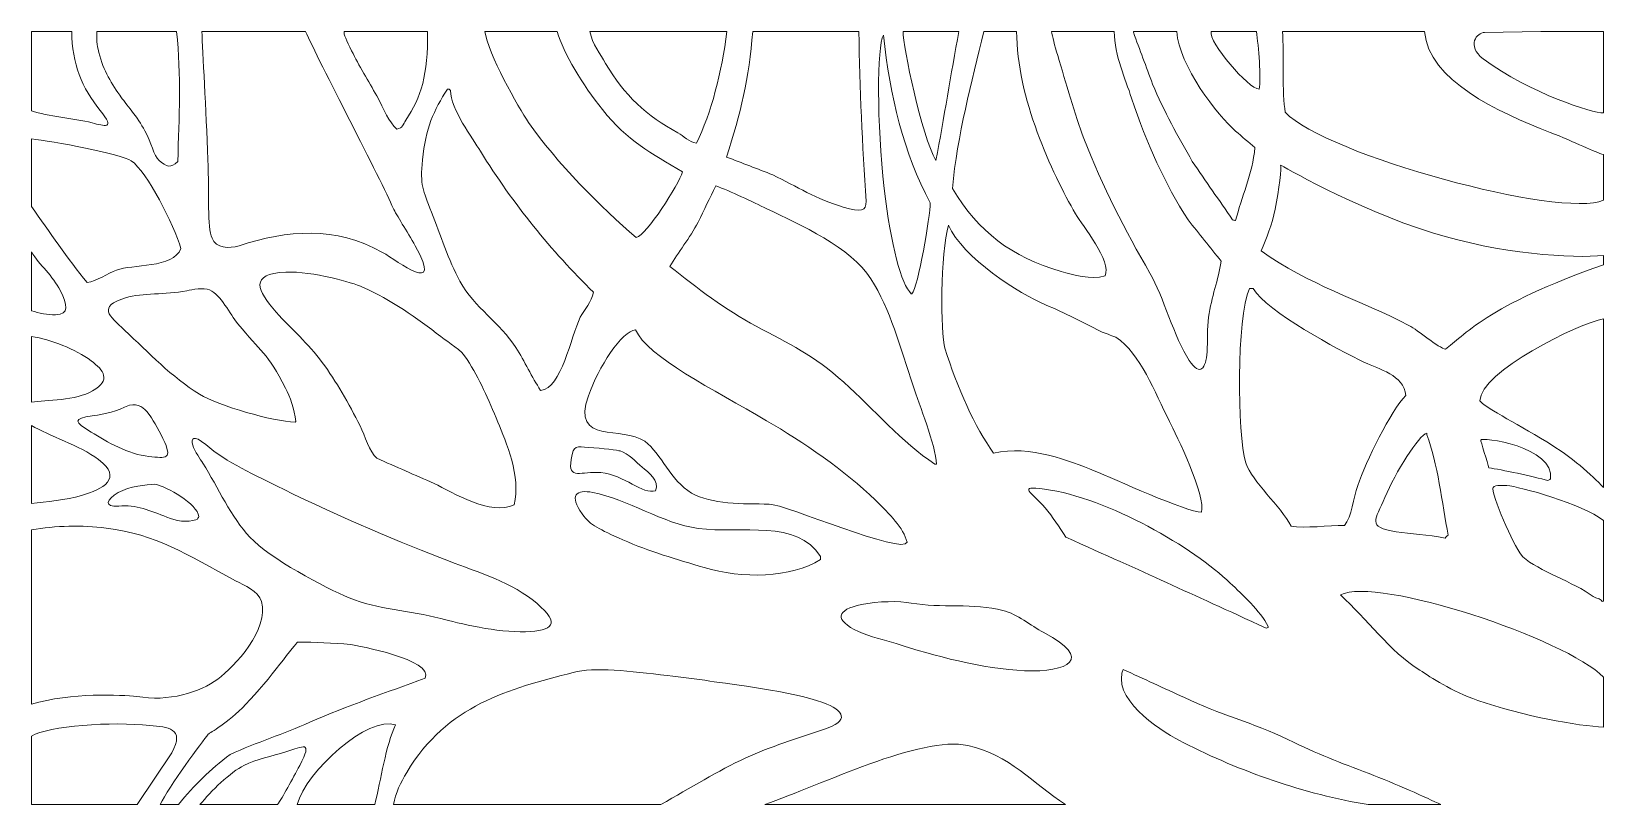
# Model space of a CAD drawing. Header units: millimetres. Extents: x -1200 to 1200, y -590 to 590.
import ezdxf

# ---------------------------------------------------------------- set-up
doc = ezdxf.new("R2010")
doc.units = ezdxf.units.MM
doc.header["$MEASUREMENT"] = 0
doc.layers.add('Layer 1', color=7, linetype='Continuous')

msp = doc.modelspace()

# ---------------------------------------------------------------- linework, layer by layer
at = {"layer": 'Layer 1', "color": 250, "lineweight": 20}
for points, knots in [([(-1200.05, 468.8743), (-1200.05, 468.8743), (-1200.05, 589.9734), (-1200.05, 589.9734), (-1200.05, 589.9734), (-1138.557, 589.9734), (-1138.557, 589.9734), (-1138.0294, 540.9102), (-1122.8627, 503.4742), (-1095.1375, 469.4781), (-1070.7123, 439.5293), (-1088.9961, 445.672), (-1107.352, 450.4243), (-1136.5209, 457.9782), (-1174.7982, 460.2562), (-1200.05, 468.8743)], [0, 0, 0, 0, 0.2, 0.2, 0.2, 0.4, 0.4, 0.4, 0.6, 0.6, 0.6, 0.8, 0.8, 0.8, 1, 1, 1, 1]), ([(-1100.063, 589.9734), (-1100.063, 589.9734), (-978.4247, 589.9734), (-978.4247, 589.9734), (-971.2943, 521.6787), (-974.3968, 460.4463), (-976.6828, 391.4267), (-987.6898, 380.9355), (-993.4344, 382.7654), (-1005.6176, 393.4505), (-1013.3144, 400.2129), (-1016.9307, 420.042), (-1026.8471, 438.3897), (-1038.0911, 459.1795), (-1055.7153, 478.9927), (-1065.3615, 492.6879), (-1079.7763, 513.153), (-1092.2176, 534.5899), (-1098.3526, 562.815), (-1100.5943, 573.1272), (-1100.5658, 582.9604), (-1100.063, 589.9734)], [0, 0, 0, 0, 0.142857143, 0.142857143, 0.142857143, 0.285714286, 0.285714286, 0.285714286, 0.428571429, 0.428571429, 0.428571429, 0.571428571, 0.571428571, 0.571428571, 0.714285714, 0.714285714, 0.714285714, 0.857142857, 0.857142857, 0.857142857, 1, 1, 1, 1]), ([(-939.6971, 589.9734), (-939.6971, 589.9734), (-781.8573, 589.9734), (-781.8573, 589.9734), (-762.4433, 547.5714), (-664.9268, 359.8123), (-647.8089, 320.4379), (-643.1501, 309.712), (-626.5139, 285.2415), (-614.0401, 262.5639), (-570.808, 183.9779), (-639.8668, 239.0268), (-664.3465, 252.8295), (-735.7865, 293.1066), (-809.6711, 286.9219), (-882.9857, 262.9738), (-897.883, 258.1029), (-918.6872, 259.208), (-924.3248, 274.2379), (-931.8685, 291.8102), (-928.6432, 340.1115), (-930.6055, 394.3764), (-933.3704, 470.8733), (-938.9628, 559.2035), (-939.6971, 589.9734)], [0, 0, 0, 0, 0.125, 0.125, 0.125, 0.25, 0.25, 0.25, 0.375, 0.375, 0.375, 0.5, 0.5, 0.5, 0.625, 0.625, 0.625, 0.75, 0.75, 0.75, 0.875, 0.875, 0.875, 1, 1, 1, 1]), ([(-722.8791, 589.9734), (-722.8791, 589.9734), (-595.3928, 589.9734), (-595.3928, 589.9734), (-594.4343, 523.8085), (-604.9789, 489.0246), (-628.514, 454.5371), (-633.1719, 447.724), (-632.7189, 442.3432), (-642.3041, 441.0159), (-654.407, 451.0342), (-661.5041, 471.1153), (-672.8718, 491.4927), (-685.3463, 513.8371), (-700.3728, 538.2952), (-711.2201, 560.2568), (-719.2719, 576.5424), (-723.5065, 585.3075), (-722.8791, 589.9734)], [0, 0, 0, 0, 0.166666667, 0.166666667, 0.166666667, 0.333333333, 0.333333333, 0.333333333, 0.5, 0.5, 0.5, 0.666666667, 0.666666667, 0.666666667, 0.833333333, 0.833333333, 0.833333333, 1, 1, 1, 1]), ([(-507.8693, 589.9734), (-507.8693, 589.9734), (-397.4658, 589.9734), (-397.4658, 589.9734), (-387.8289, 556.0155), (-358.5555, 508.7044), (-328.1098, 470.6115), (-289.6841, 422.5238), (-254.5748, 404.3146), (-205.9485, 375.6559), (-212.0834, 356.1243), (-261.3408, 278.9162), (-276.6752, 275.3665), (-329.6938, 320.6058), (-399.5387, 390.5884), (-441.1122, 451.1466), (-456.4153, 473.4279), (-503.6661, 557.1329), (-507.8693, 589.9734)], [0, 0, 0, 0, 0.166666667, 0.166666667, 0.166666667, 0.333333333, 0.333333333, 0.333333333, 0.5, 0.5, 0.5, 0.666666667, 0.666666667, 0.666666667, 0.833333333, 0.833333333, 0.833333333, 1, 1, 1, 1]), ([(-347.5026, 589.9734), (-347.5026, 589.9734), (-138.5778, 589.9734), (-138.5778, 589.9734), (-145.7755, 528.0472), (-162.4893, 465.0308), (-184.8158, 419.6025), (-196.8955, 421.0879), (-204.025, 430.3617), (-213.2956, 435.3721), (-260.1727, 460.7698), (-295.7406, 492.5793), (-323.5349, 541.3004), (-331.038, 554.4549), (-343.9471, 571.1393), (-347.5026, 589.9734)], [0, 0, 0, 0, 0.2, 0.2, 0.2, 0.4, 0.4, 0.4, 0.6, 0.6, 0.6, 0.8, 0.8, 0.8, 1, 1, 1, 1]), ([(-98.9739, 589.9734), (-98.9739, 589.9734), (63.2175, 589.9734), (63.2175, 589.9734), (63.5663, 503.0323), (69.024, 415.9984), (74.0887, 330.9501), (75.0233, 315.241), (66.3191, 314.0322), (39.3429, 321.933), (-1.5174, 333.8874), (-31.9566, 353.0943), (-68.1499, 371.1431), (-91.7256, 380.1564), (-115.3094, 389.1808), (-138.8859, 398.1904), (-117.1139, 465.9419), (-104.5987, 517.53), (-98.9739, 589.9734)], [0, 0, 0, 0, 0.166666667, 0.166666667, 0.166666667, 0.333333333, 0.333333333, 0.333333333, 0.5, 0.5, 0.5, 0.666666667, 0.666666667, 0.666666667, 0.833333333, 0.833333333, 0.833333333, 1, 1, 1, 1]), ([(100.5952, 584.479), (110.5089, 490.8951), (131.1489, 404.6738), (172.1154, 328.2992), (172.1671, 309.0045), (153.3408, 198.8325), (144.059, 189.7192), (143.7491, 189.7192), (143.4401, 189.7192), (143.13, 189.7192), (127.909, 203.7157), (111.8374, 263.2158), (101.7688, 350.3892), (90.3551, 449.2044), (90.6946, 566.5858), (100.5952, 584.479)], [0, 0, 0, 0, 0.2, 0.2, 0.2, 0.4, 0.4, 0.4, 0.6, 0.6, 0.6, 0.8, 0.8, 0.8, 1, 1, 1, 1]), ([(130.6638, 589.9734), (130.6638, 589.9734), (215.8146, 589.9734), (215.8146, 589.9734), (203.374, 524.6283), (193.1578, 457.888), (180.8031, 392.9985), (158.7552, 430.5185), (130.3372, 567.7057), (130.6638, 589.9734)], [0, 0, 0, 0, 0.333333333, 0.333333333, 0.333333333, 0.666666667, 0.666666667, 0.666666667, 1, 1, 1, 1]), ([(253.9294, 589.9734), (253.9294, 589.9734), (303.8833, 589.9734), (303.8833, 589.9734), (303.97, 489.3567), (357.9084, 374.0805), (393.9226, 311.4295), (404.1472, 293.6399), (449.8898, 239.3096), (438.9336, 216.7665), (417.43, 210.4868), (390.0693, 218.1666), (371.8785, 223.5253), (295.9467, 245.9165), (245.4973, 284.1006), (205.9433, 350.2657), (213.1603, 431.4334), (235.6335, 512.4296), (253.9294, 589.9734)], [0, 0, 0, 0, 0.166666667, 0.166666667, 0.166666667, 0.333333333, 0.333333333, 0.333333333, 0.5, 0.5, 0.5, 0.666666667, 0.666666667, 0.666666667, 0.833333333, 0.833333333, 0.833333333, 1, 1, 1, 1]), ([(357.3808, 589.9734), (357.3808, 589.9734), (452.7809, 589.9734), (452.7809, 589.9734), (453.9396, 552.025), (469.7197, 517.861), (479.3594, 488.3406), (502.5494, 417.3393), (530.4204, 357.8244), (565.7104, 302.4014), (582.5478, 281.3782), (599.3934, 260.3353), (616.2345, 239.3096), (611.8578, 210.4979), (601.3898, 185.5793), (596.9394, 153.6673), (594.6101, 136.9001), (595.8039, 117.4956), (594.6349, 100.784), (592.8516, 75.3801), (584.4251, 62.5344), (567.5417, 87.853), (544.1173, 122.9567), (528.2072, 185.3188), (507.4969, 221.0323), (469.8139, 286.0416), (434.9684, 352.8696), (406.7857, 426.3587), (392.8478, 462.6947), (378.7976, 512.5295), (366.7344, 553.1103), (362.023, 568.9465), (358.2829, 582.2973), (357.3808, 589.9734)], [0, 0, 0, 0, 0.090909091, 0.090909091, 0.090909091, 0.181818182, 0.181818182, 0.181818182, 0.272727273, 0.272727273, 0.272727273, 0.363636364, 0.363636364, 0.363636364, 0.454545455, 0.454545455, 0.454545455, 0.545454545, 0.545454545, 0.545454545, 0.636363636, 0.636363636, 0.636363636, 0.727272727, 0.727272727, 0.727272727, 0.818181818, 0.818181818, 0.818181818, 0.909090909, 0.909090909, 0.909090909, 1, 1, 1, 1]), ([(482.3006, 589.9734), (482.3006, 589.9734), (548.362, 589.9734), (548.362, 589.9734), (551.1223, 537.9902), (611.5516, 461.0908), (638.2787, 437.6266), (648.0807, 429.3641), (657.8781, 421.1076), (667.68, 412.8413), (664.1652, 371.8605), (646.9597, 337.4062), (638.2787, 301.2816), (636.7518, 301.6569), (635.2195, 302.0285), (633.6862, 302.4014), (613.179, 332.0835), (592.6532, 361.7582), (572.1378, 391.4267), (550.683, 428.7751), (528.853, 468.236), (511.5083, 509.749), (501.7117, 536.0369), (491.9143, 562.3347), (482.116, 588.6313), (482.1741, 589.0746), (482.236, 589.5253), (482.3006, 589.9734)], [0, 0, 0, 0, 0.111111111, 0.111111111, 0.111111111, 0.222222222, 0.222222222, 0.222222222, 0.333333333, 0.333333333, 0.333333333, 0.444444444, 0.444444444, 0.444444444, 0.555555556, 0.555555556, 0.555555556, 0.666666667, 0.666666667, 0.666666667, 0.777777778, 0.777777778, 0.777777778, 0.888888889, 0.888888889, 0.888888889, 1, 1, 1, 1]), ([(600.8657, 589.9734), (600.8657, 589.9734), (669.9801, 589.9734), (669.9801, 589.9734), (673.1591, 567.7761), (677.6888, 518.0919), (674.1129, 501.863), (658.2544, 501.863), (596.5936, 573.6841), (600.8657, 589.9734)], [0, 0, 0, 0, 0.333333333, 0.333333333, 0.333333333, 0.666666667, 0.666666667, 0.666666667, 1, 1, 1, 1]), ([(709.7019, 589.9734), (709.7019, 589.9734), (926.8041, 589.9734), (926.8041, 589.9734), (932.4436, 515.2607), (1038.6848, 466.8865), (1118.3444, 435.9623), (1155.8827, 421.3916), (1187.5195, 405.0936), (1199.95, 402.0476), (1199.95, 402.0476), (1199.95, 332.3576), (1199.95, 332.3576), (1134.7022, 303.941), (775.6841, 401.4241), (714.0906, 466.61), (708.9031, 494.7882), (712.2427, 555.5093), (709.7019, 589.9734)], [0, 0, 0, 0, 0.166666667, 0.166666667, 0.166666667, 0.333333333, 0.333333333, 0.333333333, 0.5, 0.5, 0.5, 0.666666667, 0.666666667, 0.666666667, 0.833333333, 0.833333333, 0.833333333, 1, 1, 1, 1]), ([(1104.0497, 589.9734), (1104.0497, 589.9734), (1199.95, 589.9734), (1199.95, 589.9734), (1199.95, 589.9734), (1199.95, 465.6308), (1199.95, 465.6308), (1183.7538, 465.1641), (1088.1985, 495.2153), (1016.2659, 547.9876), (989.7992, 568.9799), (1007.095, 588.1782), (1018.1802, 588.3758), (1018.1802, 588.3758), (1104.0497, 589.9734), (1104.0497, 589.9734)], [0, 0, 0, 0, 0.2, 0.2, 0.2, 0.4, 0.4, 0.4, 0.6, 0.6, 0.6, 0.8, 0.8, 0.8, 1, 1, 1, 1]), ([(-603.1441, 394.2036), (-598.7759, 441.453), (-585.3575, 470.3115), (-565.1361, 501.863), (-564.2126, 501.863), (-563.2994, 501.863), (-562.3778, 501.863), (-561.767, 501.1147), (-561.1555, 500.3603), (-560.5447, 499.6158), (-559.8823, 471.7685), (-526.5175, 426.4366), (-514.6104, 407.2086), (-464.6813, 326.5731), (-406.3156, 254.742), (-341.9073, 191.9738), (-344.5736, 176.8253), (-356.0517, 165.7327), (-362.1101, 153.6673), (-377.1614, 123.7062), (-390.0863, 45.5956), (-422.7499, 42.1099), (-436.4182, 62.2256), (-446.8365, 86.5319), (-460.4127, 107.4662), (-485.0188, 145.4294), (-523.1928, 167.8614), (-545.8448, 208.8842), (-563.7708, 241.3382), (-575.2491, 278.4001), (-589.3427, 314.3582), (-602.74, 348.5494), (-606.8463, 354.1808), (-603.1441, 394.2036)], [0, 0, 0, 0, 0.090909091, 0.090909091, 0.090909091, 0.181818182, 0.181818182, 0.181818182, 0.272727273, 0.272727273, 0.272727273, 0.363636364, 0.363636364, 0.363636364, 0.454545455, 0.454545455, 0.454545455, 0.545454545, 0.545454545, 0.545454545, 0.636363636, 0.636363636, 0.636363636, 0.727272727, 0.727272727, 0.727272727, 0.818181818, 0.818181818, 0.818181818, 0.909090909, 0.909090909, 0.909090909, 1, 1, 1, 1]), ([(-1200.05, 322.9641), (-1200.05, 322.9641), (-1200.05, 425.9192), (-1200.05, 425.9192), (-1169.5323, 423.0609), (-1061.9315, 402.323), (-1047.668, 392.5565), (-1023.5426, 376.035), (-982.4968, 294.6586), (-971.7676, 258.4561), (-983.4018, 228.4431), (-1046.7722, 234.4967), (-1070.1596, 225.786), (-1083.4488, 220.8398), (-1100.5223, 208.7768), (-1115.1364, 206.6259), (-1145.0287, 243.8533), (-1172.2759, 283.3759), (-1200.05, 322.9641)], [0, 0, 0, 0, 0.166666667, 0.166666667, 0.166666667, 0.333333333, 0.333333333, 0.333333333, 0.5, 0.5, 0.5, 0.666666667, 0.666666667, 0.666666667, 0.833333333, 0.833333333, 0.833333333, 1, 1, 1, 1]), ([(1199.95, 248.2315), (1199.95, 248.2315), (1199.95, 233.6473), (1199.95, 233.6473), (1022.2403, 172.4804), (984.4197, 123.5913), (958.8884, 105.2153), (947.946, 106.4303), (916.7955, 133.9973), (902.8531, 141.2672), (827.5431, 180.4664), (749.3981, 203.0873), (677.3465, 255.0853), (685.2804, 274.6589), (693.872, 294.7944), (698.648, 318.8031), (704.402, 347.6815), (708.7785, 384.3099), (706.7489, 386.0645), (707.414, 386.2719), (815.9947, 321.2181), (939.0149, 282.5129), (1040.1331, 250.6984), (1153.8505, 242.9211), (1199.95, 248.2315)], [0, 0, 0, 0, 0.125, 0.125, 0.125, 0.25, 0.25, 0.25, 0.375, 0.375, 0.375, 0.5, 0.5, 0.5, 0.625, 0.625, 0.625, 0.75, 0.75, 0.75, 0.875, 0.875, 0.875, 1, 1, 1, 1]), ([(-225.2416, 231.4174), (-212.9127, 252.3579), (-195.0929, 274.9515), (-182.0628, 299.0344), (-173.1788, 317.4314), (-164.3047, 335.8382), (-155.4207, 354.2451), (-133.5287, 346.6072), (-98.6806, 329.4672), (-77.3329, 319.3094), (-26.2093, 294.992), (50.9551, 260.534), (81.5817, 212.2586), (110.8484, 166.1501), (126.6313, 107.6699), (145.8922, 48.8699), (155.0992, 20.746), (180.2587, -41.084), (181.7219, -70.587), (180.8031, -70.587), (179.8787, -70.587), (178.9672, -70.587), (128.9229, -36.918), (85.5348, 13.523), (40.2452, 54.51), (-5.583, 95.9823), (-43.6158, 112.8359), (-93.8705, 140.1461), (-140.1305, 165.2661), (-184.4956, 198.0929), (-225.2416, 231.4174)], [0, 0, 0, 0, 0.1, 0.1, 0.1, 0.2, 0.2, 0.2, 0.3, 0.3, 0.3, 0.4, 0.4, 0.4, 0.5, 0.5, 0.5, 0.6, 0.6, 0.6, 0.7, 0.7, 0.7, 0.8, 0.8, 0.8, 0.9, 0.9, 0.9, 1, 1, 1, 1]), ([(200.0925, 294.519), (220.6136, 244.7546), (309.0947, 189.2488), (347.9947, 172.8249), (378.4257, 159.9667), (404.8769, 146.2764), (431.5882, 132.2577), (439.5499, 129.2499), (447.5141, 126.2435), (455.4739, 123.237), (493.2437, 98.0023), (514.6827, 39.3701), (537.2306, -5.2135), (546.9514, -24.4378), (594.0122, -120.0367), (585.9206, -143.8293), (564.512, -144.2898), (452.1425, -92.5832), (422.4052, -80.7226), (385.5137, -66.0013), (324.5095, -40.8358), (268.8045, -53.4506), (240.582, -15.2577), (212.6161, 47.855), (194.5831, 106.3327), (187.3486, 129.7957), (187.712, 251.2578), (200.0925, 294.519)], [0, 0, 0, 0, 0.111111111, 0.111111111, 0.111111111, 0.222222222, 0.222222222, 0.222222222, 0.333333333, 0.333333333, 0.333333333, 0.444444444, 0.444444444, 0.444444444, 0.555555556, 0.555555556, 0.555555556, 0.666666667, 0.666666667, 0.666666667, 0.777777778, 0.777777778, 0.777777778, 0.888888889, 0.888888889, 0.888888889, 1, 1, 1, 1]), ([(-1200.05, 163.7572), (-1200.05, 163.7572), (-1200.05, 253.8049), (-1200.05, 253.8049), (-1187.8734, 232.9226), (-1167.2868, 217.5456), (-1155.876, 194.1074), (-1145.6421, 173.0866), (-1141.1973, 158.0887), (-1163.3716, 157.4035), (-1175.4486, 157.027), (-1188.4233, 160.126), (-1200.05, 163.7572)], [0, 0, 0, 0, 0.25, 0.25, 0.25, 0.5, 0.5, 0.5, 0.75, 0.75, 0.75, 1, 1, 1, 1]), ([(-811.923, 222.6251), (-770.1539, 224.2154), (-709.207, 206.337), (-694.6632, 199.8696), (-650.6439, 180.2898), (-611.7375, 152.6005), (-575.2426, 124.3655), (-561.85, 114.0174), (-544.2949, 104.4115), (-534.8224, 89.4297), (-516.2063, 60.0242), (-502.3506, 28.5159), (-487.9709, -6.3482), (-475.7398, -35.9958), (-452.31, -89.3161), (-463.1628, -132.559), (-498.5414, -149.9867), (-556.8896, -113.7027), (-585.3463, -99.8802), (-614.4314, -87.1085), (-643.5322, -74.3343), (-672.6171, -61.5613), (-684.7052, -51.2294), (-690.4729, -27.7146), (-698.3376, -11.9772), (-715.3041, 21.9585), (-734.8943, 55.8966), (-756.2143, 84.9256), (-777.1819, 113.5014), (-803.3332, 135.5382), (-826.4614, 161.4422), (-856.0169, 194.5209), (-867.7582, 220.5101), (-811.923, 222.6251)], [0, 0, 0, 0, 0.090909091, 0.090909091, 0.090909091, 0.181818182, 0.181818182, 0.181818182, 0.272727273, 0.272727273, 0.272727273, 0.363636364, 0.363636364, 0.363636364, 0.454545455, 0.454545455, 0.454545455, 0.545454545, 0.545454545, 0.545454545, 0.636363636, 0.636363636, 0.636363636, 0.727272727, 0.727272727, 0.727272727, 0.818181818, 0.818181818, 0.818181818, 0.909090909, 0.909090909, 0.909090909, 1, 1, 1, 1]), ([(-1056.4368, 183.2593), (-1029.4081, 191.8244), (-996.7251, 187.3301), (-962.9037, 194.2271), (-953.9744, 196.0496), (-937.6389, 199.4437), (-927.9956, 195.3593), (-911.103, 188.1907), (-896.9271, 158.3431), (-884.8216, 143.528), (-850.0222, 100.9235), (-839.5495, 99.9765), (-812.2459, 45.4807), (-805.6986, 32.4089), (-798.0793, 13.6292), (-796.6309, -5.2135), (-796.9428, -5.5937), (-797.2399, -5.9766), (-797.5553, -6.3482), (-831.9892, -4.8036), (-912.7414, 17.5272), (-943.6124, 36.4798), (-985.4673, 62.1515), (-1021.3977, 99.7345), (-1057.8491, 134.022), (-1082.0382, 156.7726), (-1099.4023, 169.6542), (-1056.4368, 183.2593)], [0, 0, 0, 0, 0.111111111, 0.111111111, 0.111111111, 0.222222222, 0.222222222, 0.222222222, 0.333333333, 0.333333333, 0.333333333, 0.444444444, 0.444444444, 0.444444444, 0.555555556, 0.555555556, 0.555555556, 0.666666667, 0.666666667, 0.666666667, 0.777777778, 0.777777778, 0.777777778, 0.888888889, 0.888888889, 0.888888889, 1, 1, 1, 1]), ([(659.1926, 197.6089), (660.4124, 197.6089), (663.6948, 197.6089), (664.9245, 197.6089), (686.2546, 162.0904), (795.028, 104.0399), (834.8726, 84.9256), (856.9354, 74.3405), (894.8436, 66.1162), (898.256, 34.219), (875.1565, 11.9994), (837.3092, -66.9705), (824.7653, -103.2521), (818.4504, -121.5417), (815.3452, -150.6447), (804.557, -164.1042), (780.092, -164.1215), (744.1239, -168.6059), (722.8021, -165.2364), (707.0745, -133.6183), (663.1948, -98.1417), (653.8972, -68.3177), (640.2779, -24.6315), (639.6974, 152.9524), (659.1926, 197.6089)], [0, 0, 0, 0, 0.125, 0.125, 0.125, 0.25, 0.25, 0.25, 0.375, 0.375, 0.375, 0.5, 0.5, 0.5, 0.625, 0.625, 0.625, 0.75, 0.75, 0.75, 0.875, 0.875, 0.875, 1, 1, 1, 1]), ([(1199.95, 151.3658), (1199.95, 151.3658), (1199.95, -106.2438), (1199.95, -106.2438), (1181.4963, -86.8468), (1151.7821, -59.6426), (1113.1173, -36.455), (1062.8073, -6.263), (1015.5123, 18.0556), (1011.2473, 26.3305), (1010.8645, 69.7635), (1161.5905, 144.78), (1199.95, 151.3658)], [0, 0, 0, 0, 0.25, 0.25, 0.25, 0.5, 0.5, 0.5, 0.75, 0.75, 0.75, 1, 1, 1, 1]), ([(-1200.05, 23.9896), (-1200.05, 23.9896), (-1200.05, 124.321), (-1200.05, 124.321), (-1169.8561, 120.0304), (-1133.2423, 105.1301), (-1108.8935, 87.2345), (-1089.2904, 72.8268), (-1078.2992, 57.7869), (-1106.7007, 41.3297), (-1131.9009, 26.7257), (-1177.3813, 27.1466), (-1200.05, 23.9896)], [0, 0, 0, 0, 0.25, 0.25, 0.25, 0.5, 0.5, 0.5, 0.75, 0.75, 0.75, 1, 1, 1, 1]), ([(-349.8237, 33.9548), (-334.6663, 77.2507), (-298.7277, 132.6663), (-277.6928, 134.6196), (-260.5408, 93.2079), (-158.4107, 43.2952), (-77.6568, -4.1542), (-22.4241, -36.6069), (41.3478, -79.5127), (88.4463, -125.5089), (109.8521, -146.4196), (131.2919, -167.9552), (136.7351, -189.4525), (131.7025, -209.9596), (-50.378, -131.7032), (-73.6659, -131.4304), (-113.5169, -130.9563), (-162.3961, -131.9503), (-192.1648, -114.5188), (-225.0552, -95.2723), (-237.791, -54.8261), (-263.8177, -35.6402), (-297.188, -11.0486), (-376.3395, -41.7617), (-349.8237, 33.9548)], [0, 0, 0, 0, 0.125, 0.125, 0.125, 0.25, 0.25, 0.25, 0.375, 0.375, 0.375, 0.5, 0.5, 0.5, 0.625, 0.625, 0.625, 0.75, 0.75, 0.75, 0.875, 0.875, 0.875, 1, 1, 1, 1]), ([(-1107.186, 3.159), (-1084.9158, 6.1951), (-1071.1753, 10.1276), (-1050.1819, 19.5681), (-1037.1999, 22.4918), (-1027.9478, 15.6764), (-1020.8156, 6.0506), (-1016.7369, 0.5327), (-1006.7569, -16.3468), (-999.347, -31.4879), (-983.3446, -64.1876), (-994.5379, -61.3576), (-1020.7814, -58.7611), (-1051.7797, -55.6978), (-1083.9148, -36.9823), (-1109.078, -21.4621), (-1135.2727, -5.3246), (-1137.3383, -0.9476), (-1107.186, 3.159)], [0, 0, 0, 0, 0.166666667, 0.166666667, 0.166666667, 0.333333333, 0.333333333, 0.333333333, 0.5, 0.5, 0.5, 0.666666667, 0.666666667, 0.666666667, 0.833333333, 0.833333333, 0.833333333, 1, 1, 1, 1]), ([(-1200.05, -130.639), (-1200.05, -130.639), (-1200.05, -11.3611), (-1200.05, -11.3611), (-1173.0398, -27.4738), (-1127.1193, -41.3074), (-1097.5121, -63.5196), (-1059.6324, -91.9361), (-1090.9824, -108.917), (-1123.4558, -118.2895), (-1147.1819, -125.1309), (-1177.8657, -127.9165), (-1200.05, -130.639)], [0, 0, 0, 0, 0.25, 0.25, 0.25, 0.5, 0.5, 0.5, 0.75, 0.75, 0.75, 1, 1, 1, 1]), ([(866.2383, -121.1639), (881.9565, -83.6995), (917.9587, -25.5552), (930.4132, -23.2488), (930.4132, -23.997), (930.4132, -24.7489), (930.4132, -25.5082), (946.1213, -67.9226), (954.0699, -130.755), (962.5601, -178.7564), (961.0407, -180.259), (959.4981, -181.764), (957.9695, -183.263), (932.047, -177.592), (904.8651, -177.0587), (883.5387, -173.6163), (837.3561, -166.1551), (851.592, -156.0244), (866.2383, -121.1639)], [0, 0, 0, 0, 0.166666667, 0.166666667, 0.166666667, 0.333333333, 0.333333333, 0.333333333, 0.5, 0.5, 0.5, 0.666666667, 0.666666667, 0.666666667, 0.833333333, 0.833333333, 0.833333333, 1, 1, 1, 1]), ([(-933.993, -40.6419), (-901.4983, -68.1917), (-860.0973, -86.3923), (-815.4454, -108.6552), (-730.2033, -151.1633), (-633.0686, -191.1959), (-563.2994, -218.1913), (-518.5993, -235.4895), (-465.1333, -251.4331), (-428.5324, -282.8129), (-391.5309, -314.552), (-404.3838, -324.8025), (-445.7323, -326.2458), (-488.9249, -327.7509), (-547.5645, -313.5149), (-575.2426, -306.0944), (-622.8588, -293.3313), (-671.2157, -292.6312), (-714.8724, -274.5429), (-751.6902, -259.2746), (-836.8539, -213.9934), (-866.4527, -182.1369), (-895.3625, -151.0028), (-914.7802, -106.9463), (-938.3835, -68.7819), (-941.5349, -63.69), (-950.9338, -51.0812), (-953.7909, -41.3025), (-956.6471, -31.5187), (-952.9615, -24.5525), (-933.993, -40.6419)], [0, 0, 0, 0, 0.1, 0.1, 0.1, 0.2, 0.2, 0.2, 0.3, 0.3, 0.3, 0.4, 0.4, 0.4, 0.5, 0.5, 0.5, 0.6, 0.6, 0.6, 0.7, 0.7, 0.7, 0.8, 0.8, 0.8, 0.9, 0.9, 0.9, 1, 1, 1, 1]), ([(-349.1798, -44.8843), (-328.4834, -45.8967), (-303.56, -49.7045), (-301.4861, -50.291), (-288.8823, -53.8568), (-277.1928, -66.862), (-267.4959, -75.0874), (-259.266, -82.0722), (-239.7541, -96.0909), (-247.2895, -111.148), (-266.9589, -117.429), (-294.4056, -86.9147), (-330.7372, -83.334), (-360.4569, -80.3992), (-381.4291, -96.1823), (-376.1485, -63.1343), (-372.427, -39.9209), (-368.1482, -43.957), (-349.1798, -44.8843)], [0, 0, 0, 0, 0.166666667, 0.166666667, 0.166666667, 0.333333333, 0.333333333, 0.333333333, 0.5, 0.5, 0.5, 0.666666667, 0.666666667, 0.666666667, 0.833333333, 0.833333333, 0.833333333, 1, 1, 1, 1]), ([(1012.4485, -33.7597), (1011.204, -28.0875), (1126.2794, -43.4645), (1118.7274, -93.1165), (1117.4986, -93.8647), (1116.2788, -94.6192), (1115.0556, -95.371), (1093.504, -89.7828), (1042.6886, -78.2619), (1025.0292, -76.2136), (1022.8355, -68.835), (1012.0583, -34.435), (1012.4485, -33.7597)], [0, 0, 0, 0, 0.25, 0.25, 0.25, 0.5, 0.5, 0.5, 0.75, 0.75, 0.75, 1, 1, 1, 1]), ([(-1067.5073, -113.9582), (-1050.3258, -103.8881), (-1024.1745, -102.2607), (-1011.5928, -101.0025), (-993.2785, -104.7239), (-946.6781, -130.9465), (-944.5341, -150.5879), (-945.4511, -152.0844), (-946.3727, -153.5944), (-947.2879, -155.0934), (-963.9979, -160.5471), (-979.0086, -156.8269), (-993.3882, -151.2325), (-1018.0987, -141.6241), (-1041.0026, -132.128), (-1066.5839, -134.348), (-1090.6502, -136.4198), (-1085.1491, -124.2975), (-1067.5073, -113.9582)], [0, 0, 0, 0, 0.166666667, 0.166666667, 0.166666667, 0.333333333, 0.333333333, 0.333333333, 0.5, 0.5, 0.5, 0.666666667, 0.666666667, 0.666666667, 0.833333333, 0.833333333, 0.833333333, 1, 1, 1, 1]), ([(-343.1232, -113.631), (-290.1195, -123.742), (-236.4643, -161.3138), (-181.9725, -168.5232), (-116.4304, -177.1907), (-30.5867, -153.8723), (4.4256, -211.4388), (4.4256, -212.9315), (4.4256, -214.4415), (4.4256, -215.9417), (-40.2254, -244.6336), (-116.0678, -245.4818), (-172.8761, -228.3331), (-215.232, -215.5565), (-257.0084, -204.112), (-297.3798, -185.7929), (-333.287, -169.4924), (-346.3532, -164.5512), (-359.3111, -146.4962), (-379.8294, -117.8771), (-368.0689, -108.8749), (-343.1232, -113.631)], [0, 0, 0, 0, 0.142857143, 0.142857143, 0.142857143, 0.285714286, 0.285714286, 0.285714286, 0.428571429, 0.428571429, 0.428571429, 0.571428571, 0.571428571, 0.571428571, 0.714285714, 0.714285714, 0.714285714, 0.857142857, 0.857142857, 0.857142857, 1, 1, 1, 1]), ([(346.5039, -108.5947), (444.7733, -121.8862), (574.6471, -198.788), (630.0182, -252.0035), (648.5419, -269.8054), (675.6074, -293.6289), (687.8913, -318.4858), (687.8913, -318.8636), (687.8913, -319.234), (687.8913, -319.6105), (686.9705, -319.9896), (686.0507, -320.3588), (685.13, -320.7416), (563.8968, -265.5074), (502.5549, -236.8748), (379.2238, -182.1369), (369.1348, -166.3773), (359.1528, -151.0979), (347.3859, -137.0742), (327.6213, -113.5063), (303.1297, -102.7237), (346.5039, -108.5947)], [0, 0, 0, 0, 0.142857143, 0.142857143, 0.142857143, 0.285714286, 0.285714286, 0.285714286, 0.428571429, 0.428571429, 0.428571429, 0.571428571, 0.571428571, 0.571428571, 0.714285714, 0.714285714, 0.714285714, 0.857142857, 0.857142857, 0.857142857, 1, 1, 1, 1]), ([(1199.95, -156.3725), (1199.95, -156.3725), (1199.95, -279.394), (1199.95, -279.394), (1199.21, -279.6533), (1198.472, -279.9102), (1197.7302, -280.1682), (1193.6997, -274.0898), (1189.7678, -276.5135), (1183.9549, -272.2809), (1154.2047, -250.6466), (1100.461, -233.2805), (1076.9546, -212.0203), (1066.4265, -202.5008), (1033.2149, -129.0487), (1030.808, -107.7848), (1030.1493, -101.9236), (1044.9701, -102.904), (1052.2156, -103.267), (1071.423, -104.2559), (1167.8325, -131.5379), (1199.95, -156.3725)], [0, 0, 0, 0, 0.142857143, 0.142857143, 0.142857143, 0.285714286, 0.285714286, 0.285714286, 0.428571429, 0.428571429, 0.428571429, 0.571428571, 0.571428571, 0.571428571, 0.714285714, 0.714285714, 0.714285714, 0.857142857, 0.857142857, 0.857142857, 1, 1, 1, 1]), ([(-1200.05, -436.6944), (-1200.05, -436.6944), (-1200.05, -170.7691), (-1200.05, -170.7691), (-1163.139, -164.3154), (-1122.5408, -163.3745), (-1086.1519, -168.0527), (-1008.0715, -178.0835), (-965.1058, -207.363), (-888.3751, -248.6229), (-875.0905, -255.7693), (-853.8573, -263.3319), (-849.0222, -280.1682), (-836.7838, -322.7677), (-890.0312, -379.4427), (-915.5441, -398.4893), (-942.9039, -418.9049), (-991.1686, -433.8102), (-1039.236, -424.9155), (-1062.6483, -422.7436), (-1139.4713, -418.9049), (-1200.05, -436.6944)], [0, 0, 0, 0, 0.142857143, 0.142857143, 0.142857143, 0.285714286, 0.285714286, 0.285714286, 0.428571429, 0.428571429, 0.428571429, 0.571428571, 0.571428571, 0.571428571, 0.714285714, 0.714285714, 0.714285714, 0.857142857, 0.857142857, 0.857142857, 1, 1, 1, 1]), ([(1199.95, -395.5605), (1199.95, -395.5605), (1199.95, -471.666), (1199.95, -471.666), (1161.8471, -470.5066), (1075.3374, -454.4877), (1007.8745, -431.1013), (967.2115, -417.0072), (936.8838, -396.0618), (919.3776, -384.9643), (873.2578, -355.7464), (838.3885, -306.2463), (798.1232, -270.0301), (855.1188, -241.2518), (1141.873, -336.768), (1199.95, -395.5605)], [0, 0, 0, 0, 0.2, 0.2, 0.2, 0.4, 0.4, 0.4, 0.6, 0.6, 0.6, 0.8, 0.8, 0.8, 1, 1, 1, 1]), ([(67.1724, -284.6736), (92.0949, -279.5335), (125.4227, -279.1879), (143.13, -282.4276), (187.3217, -290.5088), (239.7194, -282.1672), (282.769, -293.693), (305.7773, -299.8555), (325.099, -316.4671), (345.2363, -327.4966), (423.3638, -367.7465), (381.627, -388.4931), (316.1892, -385.7878), (252.6785, -383.1604), (176.3868, -362.4731), (120.169, -344.4045), (101.5842, -338.4249), (80.4552, -334.1677), (62.7046, -326.0545), (24.6709, -308.6749), (28.7023, -292.5942), (67.1724, -284.6736)], [0, 0, 0, 0, 0.142857143, 0.142857143, 0.142857143, 0.285714286, 0.285714286, 0.285714286, 0.428571429, 0.428571429, 0.428571429, 0.571428571, 0.571428571, 0.571428571, 0.714285714, 0.714285714, 0.714285714, 0.857142857, 0.857142857, 0.857142857, 1, 1, 1, 1]), ([(-975.7032, -590.0265), (-975.7032, -590.0265), (-1003.3656, -590.0265), (-1003.3656, -590.0265), (-990.8357, -563.4965), (-938.9766, -493.4054), (-930.0694, -482.7771), (-927.5261, -479.7545), (-901.0343, -466.4766), (-872.7796, -436.9883), (-836.4498, -399.0523), (-796.5424, -343.2451), (-793.8745, -342.15), (-766.6354, -342.15), (-740.2312, -343.4834), (-713.0319, -345.5318), (-703.0453, -347.7406), (-585.2126, -368.449), (-599.1217, -397.3644), (-656.7364, -418.4987), (-718.2047, -439.2083), (-774.895, -464.4356), (-815.3955, -482.4424), (-855.6581, -495.0363), (-896.7685, -513.4308), (-927.7429, -536.8592), (-950.5841, -559.7579), (-975.7032, -590.0265)], [0, 0, 0, 0, 0.111111111, 0.111111111, 0.111111111, 0.222222222, 0.222222222, 0.222222222, 0.333333333, 0.333333333, 0.333333333, 0.444444444, 0.444444444, 0.444444444, 0.555555556, 0.555555556, 0.555555556, 0.666666667, 0.666666667, 0.666666667, 0.777777778, 0.777777778, 0.777777778, 0.888888889, 0.888888889, 0.888888889, 1, 1, 1, 1]), ([(-239.2651, -590.0265), (-239.2651, -590.0265), (-647.4142, -590.0265), (-647.4142, -590.0265), (-644.0349, -572.1308), (-636.3944, -556.3835), (-627.0757, -540.8548), (-564.9581, -437.3389), (-472.0496, -414.244), (-373.142, -388.3586), (-341.0521, -379.9465), (-285.8933, -386.1904), (-229.3349, -393.2257), (-207.3738, -395.963), (-184.9809, -398.4756), (-164.4367, -401.5525), (-131.8967, -406.4357), (-40.4155, -416.8849), (8.0319, -434.4362), (41.1577, -446.4226), (49.9504, -462.181), (9.2154, -475.6664), (-32.4336, -489.4629), (-71.8355, -501.5037), (-109.5713, -518.8895), (-152.3533, -538.5828), (-193.3262, -564.2139), (-239.2651, -590.0265)], [0, 0, 0, 0, 0.111111111, 0.111111111, 0.111111111, 0.222222222, 0.222222222, 0.222222222, 0.333333333, 0.333333333, 0.333333333, 0.444444444, 0.444444444, 0.444444444, 0.555555556, 0.555555556, 0.555555556, 0.666666667, 0.666666667, 0.666666667, 0.777777778, 0.777777778, 0.777777778, 0.888888889, 0.888888889, 0.888888889, 1, 1, 1, 1]), ([(951.6058, -590.0265), (951.6058, -590.0265), (840.7291, -590.0265), (840.7291, -590.0265), (743.4615, -574.352), (645.5289, -539.6768), (558.3596, -495.4019), (531.343, -481.6757), (454.7617, -436.0758), (464.6641, -389.4821), (465.2722, -387.5992), (465.8791, -385.7274), (466.5001, -383.8396), (497.7282, -398.1138), (528.9664, -412.3943), (560.1964, -426.6625), (612.6181, -452.6405), (665.1089, -464.9368), (718.2004, -490.8952), (764.2751, -513.4135), (797.0326, -525.6754), (842.0178, -542.8118), (881.0082, -557.6651), (930.1853, -579.7563), (951.6058, -590.0265)], [0, 0, 0, 0, 0.125, 0.125, 0.125, 0.25, 0.25, 0.25, 0.375, 0.375, 0.375, 0.5, 0.5, 0.5, 0.625, 0.625, 0.625, 0.75, 0.75, 0.75, 0.875, 0.875, 0.875, 1, 1, 1, 1]), ([(-675.9798, -590.0265), (-675.9798, -590.0265), (-794.2102, -590.0265), (-794.2102, -590.0265), (-780.5538, -538.7298), (-686.3436, -453.6703), (-644.1345, -468.3595), (-659.4229, -499.4998), (-666.2562, -552.2966), (-675.9798, -590.0265)], [0, 0, 0, 0, 0.333333333, 0.333333333, 0.333333333, 0.666666667, 0.666666667, 0.666666667, 1, 1, 1, 1]), ([(-1200.05, -590.0265), (-1200.05, -590.0265), (-1200.05, -485.6835), (-1200.05, -485.6835), (-1174.8341, -469.9349), (-1076.181, -462.8243), (-1019.1983, -469.5991), (-992.0405, -471.2845), (-964.9269, -473.2575), (-985.829, -511.1788), (-985.829, -511.1788), (-1038.4564, -590.0265), (-1038.4564, -590.0265), (-1038.4564, -590.0265), (-1200.05, -590.0265), (-1200.05, -590.0265)], [0, 0, 0, 0, 0.2, 0.2, 0.2, 0.4, 0.4, 0.4, 0.6, 0.6, 0.6, 0.8, 0.8, 0.8, 1, 1, 1, 1]), ([(-824.2648, -590.0265), (-824.2648, -590.0265), (-942.7407, -590.0265), (-942.7407, -590.0265), (-926.5159, -570.1145), (-895.916, -540.125), (-875.6376, -530.3339), (-856.3445, -521.0131), (-832.7633, -515.8916), (-811.8446, -509.6379), (-784.8712, -501.5642), (-769.9584, -490.8149), (-790.5624, -530.408), (-801.3525, -551.1323), (-816.8854, -579.0859), (-824.2648, -590.0265)], [0, 0, 0, 0, 0.2, 0.2, 0.2, 0.4, 0.4, 0.4, 0.6, 0.6, 0.6, 0.8, 0.8, 0.8, 1, 1, 1, 1]), ([(378.4397, -590.0265), (378.4397, -590.0265), (-80.2463, -590.0265), (-80.2463, -590.0265), (5.5983, -560.0913), (157.2238, -484.3636), (229.4931, -499.9096), (292.156, -513.3827), (329.7616, -558.4331), (378.4397, -590.0265)], [0, 0, 0, 0, 0.333333333, 0.333333333, 0.333333333, 0.666666667, 0.666666667, 0.666666667, 1, 1, 1, 1])]:
    msp.add_open_spline(points, degree=3, knots=knots, dxfattribs=at)

doc.saveas('drawing.dxf')
